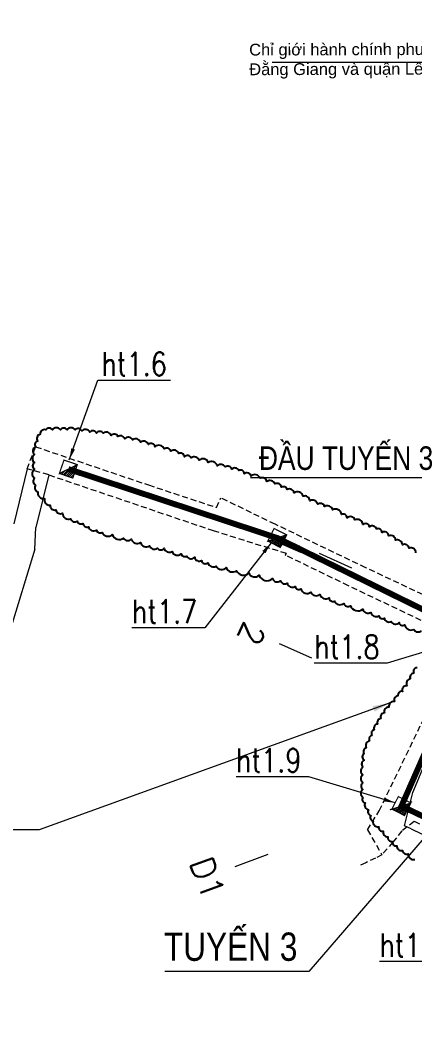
# Model space of a CAD drawing. Header units: metres. Extents: x -225 to 1156, y -96 to 896.
# Drawn here: x 828.7 to 862.2, y 2.7 to 89.4 of the extents above; entities that cross this region are included whole.
import ezdxf

# ---------------------------------------------------------------- set-up
doc = ezdxf.new("R2010")
doc.units = ezdxf.units.M
doc.header["$MEASUREMENT"] = 0
doc.linetypes.add('HIDDEN', pattern=[0.375, 0.25, -0.125])
for name, color, linetype in [('duong', 3, 'Continuous'), ('GHI CHU', 7, 'Continuous'), ('TUYEN', 7, 'Continuous')]:
    doc.layers.add(name, color=color, linetype=linetype)
for name, color, linetype, lineweight in [('LC Dim', 8, 'Continuous', 18), ('LC Net dam 1', 30, 'Continuous', 30), ('LC Net manh', 239, 'Continuous', 5), ('LC Net thay', 7, 'Continuous', 25), ('LC Text1', 3, 'Continuous', 20), ('LC Text2', 7, 'Continuous', 25), ('Level 10', 7, 'Continuous', 0), ('Level 22', 7, 'Continuous', 0), ('TK ga cong D300', 4, 'Continuous', 25)]:
    doc.layers.add(name, color=color, linetype=linetype, lineweight=lineweight)
doc.styles.add('ghi chu', font='arial.ttf')
doc.styles.add('LC 3', font='vnsimli.shx', dxfattribs={"width": 0.75})
doc.styles.add('T2', font='', dxfattribs={"width": 0.8})
doc.styles.add('TENCOC', font='Vnromanc.shx')
doc.styles.get('T2').set_extended_font_data('.VnArialH')
doc.linetypes.add('ZIGZAG', pattern='A,0.0001,-0.2,[131,ltypeshp.shx,S=0.2,R=0,X=-0.2,Y=0],-0.4,[131,ltypeshp.shx,S=0.2,R=180,X=0.2,Y=0],-0.2', length=0.8001)
doc.dimstyles.get("Standard").update_dxf_attribs({"dimtxt": 0.18, "dimasz": 0.18, "dimexe": 0.18, "dimexo": 0.0625, "dimgap": 0.09, "dimtad": 0, "dimtih": 1, "dimtoh": 1, "dimdec": 4, "dimzin": 0, "dimdsep": 46, "dimtxsty": 'Standard', "dimcen": 0.09, "dimadec": 0, "dimazin": 0, "dimtfac": 1, "dimtdec": 4, "dimtofl": 0, "dimtmove": 0, "dimatfit": 3, "dimfxl": 1, "dimtolj": 1, "dimtzin": 0, "dimarcsym": 0})

# ---------------------------------------------------------------- blocks, each defined once
blk = doc.blocks.new('GALOAI2')
at = {"linetype": 'Continuous'}
blk.add_wipeout([(-0.6, 0.6), (0.6, 0.6), (0.6, -0.6), (-0.6, -0.6)], dxfattribs=at)
at = {"layer": 'LC Net manh', "linetype": 'Continuous'}
h = blk.add_hatch(dxfattribs=at)
h.set_pattern_fill('ANSI31', color=256, angle=18.72017)
h.set_pattern_definition([(63.720168, (-430.56159, -204.90511), (-0.112080292, 0.05534445), [])])
h.paths.add_polyline_path([(0.6, 0.6), (-0.6, -0.6), (0.6, -0.6)])
at = {"layer": 'TK ga cong D300', "const_width": 0.1}
blk.add_lwpolyline([(-0.6, -0.6), (0.6, -0.6), (0.6, 0.6), (-0.6, 0.6), (-0.6, -0.6), (0.6, 0.6)], dxfattribs=at)
blk = doc.blocks.new('NENHIENTRANG')
at = {"layer": 'duong', "color": 4, "linetype": 'HIDDEN', "lineweight": 0, "ltscale": 2}
for p, q in [((-105.375, -38.535), (-104.665, -36.655)), ((-104.665, -36.655), (-95.095, -39.895)), ((-103.545, -39.035), (-89.615, -43.765)), ((-95.095, -39.895), (-89.325, -41.805)), ((-89.325, -41.805), (-88.955, -40.995)), ((-84.345, -43.235), (-88.955, -40.995)), ((-76.665, -46.915), (-84.345, -43.235)), ((-89.615, -43.765), (-83.425, -45.685)), ((-83.425, -45.685), (-83.505, -45.835)), ((-83.505, -45.835), (-83.435, -45.875)), ((-78.135, -48.445), (-83.435, -45.875)), ((-69.125, -50.485), (-76.665, -46.915)), ((-71.295, -51.705), (-78.135, -48.445)), ((-75.531, -67.543), (-70.446, -57.049)), ((-76.514, -69.151), (-75.531, -67.543)), ((-72.555, -68.445), (-73.603, -69.24)), ((-68.002, -70.568), (-72.555, -68.445)), ((-73.603, -69.24), (-74.368, -70.194)), ((-74.368, -70.194), (-75.294, -71.278)), ((-76.672, -71.943), (-77.289, -72.249)), ((-75.844, -71.555), (-76.672, -71.943)), ((-75.294, -71.278), (-75.844, -71.555))]:
    blk.add_line(p, q, dxfattribs=at)
at = {"layer": 'duong', "color": 4, "linetype": 'HIDDEN', "lineweight": 0, "ltscale": 2, "flags": 128}
for points in [[(-103.545, -39.035), (-105.375, -38.535)], [(-76.514, -69.151), (-75.294, -71.278)]]:
    blk.add_lwpolyline(points, dxfattribs=at)
at = {"layer": 'Level 10', "color": 1, "linetype": 'Continuous', "lineweight": 13, "flags": 128}
for points in [[(-72.83, -69.08), (-73.39, -68.81), (-72.67, -65.98), (-68.29, -55.5), (-66.74, -52.04), (-65.59, -49.52), (-65.91, -49.4), (-64.2, -45.03), (-62.44, -41.39), (-60.57, -37.64), (-59.25, -34.37), (-63.34, -32.43), (-61.33, -27.62), (-59.25, -22.77), (-57.48, -23.57), (-55.65, -20.15), (-53.95, -16.06), (-54.58, -15.71), (-53.55, -12.38), (-66.25, -8.88), (-62.21, 4.49)], [(-72.83, -69.08), (-56.53, -76.95), (-62.77, -96.8), (-58.88, -97.88), (-59.82, -101.37), (-73.65, -97.78), (-81.15, -96), (-96, -92.59), (-103.63, -91.68), (-147.66, -92.83), (-141.06, -119.73), (-121.51, -125.35), (-124.81, -138.67), (-146.71, -145.8), (-148.99, -166.37), (-133.94, -173.9), (-129.32, -176.63), (-128.8, -176.06)]]:
    blk.add_lwpolyline(points, dxfattribs=at)
at = {"layer": 'Level 22', "color": 2, "linetype": 'Continuous', "lineweight": 0}
for p, q in [((-105.375, -38.535), (-106.515, -43.185)), ((-103.545, -39.035), (-104.635, -43.515)), ((-104.735, -45.335), (-104.635, -43.515)), ((-104.735, -45.335), (-106.835, -52.285))]:
    blk.add_line(p, q, dxfattribs=at)
at = {"layer": 'GHI CHU', "linetype": 'Continuous', "lineweight": 0, "insert": (-86.556, -2.463), "char_height": 1, "attachment_point": 1, "rotation": 0.17612, "style": 'ghi chu'}
blk.add_mtext_dynamic_manual_height_columns('\\pt3;Chỉ giới hành chính phường Đằng Giang và quận Lê Chân', width=20.90461, gutter_width=1, heights=[0], dxfattribs=at)
at = {"color": 0, "linetype": 'Continuous', "lineweight": 0}
blk.add_leader([(-65.703, -7.071), (-68.189, -4.053), (-84.613, -4.053)], dimstyle='Standard', override={"dimgap": 0.09, "dimtad": 0, "dimdsep": 0, "dimtix": 1, "dimlwd": 0, "dimlwe": 0}, dxfattribs=at)
blk = doc.blocks.new('COCTRENTUYEN')
at = {"layer": 'TUYEN', "color": 3, "lineweight": 0}
for p, q in [((-5.126, 113.937), (-7.866, 115.159)), ((-8.532, 106.296), (-11.272, 107.518)), ((-12.242, 89.633), (-15.058, 88.598))]:
    blk.add_line(p, q, dxfattribs=at)
at = {"layer": 'TUYEN', "color": 2, "lineweight": 0}
blk.add_line((-0.039, 94.115), (-1.916, 93.425), dxfattribs=at)
at = {"layer": 'LC Text2', "style": 'T2', "width": 0.8}
blk.add_text('®Çu tuyÕn 3', height=2, rotation=359.99922, dxfattribs=at).set_placement((-13.007, 122.265, 0))
at = {"layer": 'TUYEN', "color": 3, "lineweight": 0, "style": 'TENCOC'}
for s, rotation, p in [('1', 245.97374, (-10.888, 116.975)), ('2', 245.97374, (-14.197, 109.552)), ('D1', 290.16814, (-18.918, 88.956))]:
    blk.add_text(s, height=2, rotation=rotation, dxfattribs=at).set_placement(p)
at = {"layer": 'LC Dim', "lineweight": 0}
blk.add_leader([(5.834, 109.851), (2.025, 121.581), (-13.717, 121.581)], dimstyle='Standard', override={"dimasz": 1, "dimgap": 0.09, "dimtad": 0, "dimdsep": 0, "dimtix": 1, "dimlwd": 0, "dimlwe": 0}, dxfattribs=at)

msp = doc.modelspace()

# ---------------------------------------------------------------- block references
at = {"layer": 'LC Net dam 1', "linetype": 'Continuous', "lineweight": 0}
msp.add_blockref('NENHIENTRANG', (934.683, 89.868), dxfattribs=at)
at = {"layer": 'LC Text2', "linetype": 'Continuous', "lineweight": 0}
msp.add_blockref('COCTRENTUYEN', (861.965, -71.013), dxfattribs=at)

# ---------------------------------------------------------------- texts
at = {"layer": 'LC Text1', "color": 3, "style": 'LC 3', "width": 0.8}
for s, rotation, p in [('ht1.6', 0.00078, (835.612, 59.24)), ('ht1.7', 359.99922, (838.197, 38.242)), ('ht1.8', 359.99922, (853.656, 35.246)), ('ht1.9', 359.99922, (847.022, 25.611)), ('ht1.10', 359.99922, (859.186, 9.926))]:
    msp.add_text(s, height=1.9947, rotation=rotation, dxfattribs=at).set_placement(p)
at = {"layer": 'LC Text2', "style": 'T2', "width": 0.8}
msp.add_text('tuyÕn 3', height=2.4, rotation=0, dxfattribs=at).set_placement((840.893, 9.601))

# ---------------------------------------------------------------- leaders
at = {"layer": 'LC Net thay', "linetype": 'Continuous'}
for points in [[(866.606, 36.903), (859.818, 34.859), (853.653, 34.859)], [(864.043, 21.291), (853.189, 8.697), (840.973, 8.697)], [(871.787, 16.824), (866.834, 9.54), (859.183, 9.54)]]:
    msp.add_leader(points, dimstyle='Standard', override={"dimtxt": 0.5, "dimasz": 1, "dimgap": 0.09, "dimtad": 0, "dimdec": 2, "dimdsep": 0, "dimtdec": 2, "dimtix": 1, "dimlwd": 0, "dimlwe": 0}, dxfattribs=at)

# ---------------------------------------------------------------- next in the draw order: block references
at = {"layer": 'LC Net dam 1', "linetype": 'Continuous'}
for p, rotation in [((832.801, 51.322), 341.2960588845906), ((850.508, 45.477), 333.2601689759512), ((861.041, 22.731), 333.2601689759512)]:
    msp.add_blockref('GALOAI2', p, dxfattribs=dict(at, rotation=rotation))

# ---------------------------------------------------------------- next in the draw order: linework, layer by layer
at = {"layer": 'LC Net thay', "linetype": 'Continuous', "flags": 128}
for points in [[(862.27, 44.228, 0.520567), (861.696, 44.61, 0.520567), (861.696, 44.61, 0.520567), (861.122, 44.897, 0.520567), (861.122, 44.897, 0.520567), (860.548, 45.28, 0.520567), (860.548, 45.28, 0.520567), (859.973, 45.663, 0.520567), (859.973, 45.663, 0.520567), (859.399, 45.95, 0.520567), (859.399, 45.95, 0.520567), (858.92, 46.237, 0.520567), (858.92, 46.237, 0.520567), (858.346, 46.428, 0.520567), (858.346, 46.428, 0.520567), (857.772, 46.619, 0.520567), (857.772, 46.619, 0.520567), (857.102, 47.002, 0.520567), (857.102, 47.002, 0.520567), (856.432, 47.193, 0.520567), (856.432, 47.193, 0.520567), (855.953, 47.48, 0.520567), (855.953, 47.48, 0.520567), (855.188, 47.863, 0.520567), (855.188, 47.863, 0.520567), (854.518, 48.15, 0.520567), (854.518, 48.15, 0.520567), (853.943, 48.341, 0.520567), (853.943, 48.341, 0.520567), (853.273, 48.628, 0.520567), (853.273, 48.628, 0.520567), (852.699, 49.011, 0.520567), (852.699, 49.011, 0.520567), (851.934, 49.298, 0.520567), (851.934, 49.298, 0.520567), (851.359, 49.585, 0.520567), (851.359, 49.585, 0.520567), (850.881, 49.776, 0.520567), (850.881, 49.776, 0.520567), (850.306, 50.063, 0.520567), (850.306, 50.063, 0.520567), (849.636, 50.254, 0.520567), (849.636, 50.254, 0.520567), (849.062, 50.541, 0.520567), (849.062, 50.541, 0.520567), (848.297, 50.733, 0.520567), (848.297, 50.733, 0.520567), (847.722, 50.924, 0.520567), (847.722, 50.924, 0.520567), (847.244, 51.211, 0.520567), (847.244, 51.211, 0.520567), (846.669, 51.307, 0.520567), (846.669, 51.307, 0.520567), (846.095, 51.498, 0.520567), (846.095, 51.498, 0.520567), (845.425, 51.594, 0.520567), (845.425, 51.594, 0.520567), (844.659, 51.881, 0.520567), (844.659, 51.881, 0.520567), (843.894, 52.072, 0.520567), (843.894, 52.072, 0.520567), (843.224, 52.263, 0.520567), (843.224, 52.263, 0.520567), (842.65, 52.359, 0.520567), (842.65, 52.359, 0.520567), (842.171, 52.646, 0.520567), (842.171, 52.646, 0.520567), (841.501, 52.837, 0.520567), (841.501, 52.837, 0.520567), (840.927, 53.029, 0.520567), (840.927, 53.029, 0.520567), (840.161, 53.22, 0.520567), (840.161, 53.22, 0.520567), (839.587, 53.411, 0.520567), (839.587, 53.411, 0.520567), (838.917, 53.603, 0.520567), (838.917, 53.603, 0.520567), (838.247, 53.794, 0.520567), (838.247, 53.794, 0.520567), (837.577, 53.89, 0.520567), (837.577, 53.89, 0.520567), (837.003, 54.081, 0.520567), (837.003, 54.081, 0.520567), (836.428, 54.177, 0.520567), (836.428, 54.177, 0.520567), (835.758, 54.368, 0.520567), (835.758, 54.368, 0.520567), (835.184, 54.368, 0.520567), (835.184, 54.368, 0.520567), (834.61, 54.464, 0.520567), (834.61, 54.464, 0.520567), (833.94, 54.559, 0.520567), (833.94, 54.559, 0.520567), (833.366, 54.655, 0.520567), (833.366, 54.655, 0.520567), (832.696, 54.655, 0.520567), (832.696, 54.655, 0.520567), (832.121, 54.655, 0.520567), (832.121, 54.655, 0.520567), (831.451, 54.655, 0.520567), (831.451, 54.655, 0.520567), (830.877, 54.655, 0.520567), (830.877, 54.655, 0.520567), (830.399, 54.272, 0.520567), (830.399, 54.272, 0.520567), (830.207, 53.698, 0.520567), (830.207, 53.698, 0.520567), (830.016, 53.22, 0.520567), (830.016, 53.22, 0.520567), (829.92, 52.55, 0.520567), (829.92, 52.55, 0.520567), (829.92, 51.881, 0.520567), (829.92, 51.881, 0.520567), (829.92, 51.307, 0.520567), (829.92, 51.307, 0.520567), (829.92, 50.541, 0.520567), (829.92, 50.541, 0.520567), (830.016, 49.967, 0.520567), (830.016, 49.967, 0.520567), (830.207, 49.393, 0.520567), (830.207, 49.393, 0.520567), (830.781, 48.819, 0.520567), (830.781, 48.819, 0.520567), (831.26, 48.245, 0.520567), (831.26, 48.245, 0.520567), (831.738, 47.863, 0.520567), (831.738, 47.863, 0.520567), (832.313, 47.576, 0.520567), (832.313, 47.576, 0.520567), (832.983, 47.098, 0.520567), (832.983, 47.098, 0.520567), (833.557, 46.906, 0.520567), (833.557, 46.906, 0.520567), (834.036, 46.715, 0.520567), (834.036, 46.715, 0.520567), (834.514, 46.428, 0.520567), (834.514, 46.428, 0.520567), (835.184, 46.141, 0.520567), (835.184, 46.141, 0.520567), (835.663, 45.95, 0.520567), (835.663, 45.95, 0.520567), (836.524, 45.758, 0.520567), (836.524, 45.758, 0.520567), (837.481, 45.471, 0.520567), (837.481, 45.471, 0.520567), (838.151, 45.376, 0.520567), (838.151, 45.376, 0.520567), (838.917, 45.089, 0.520567), (838.917, 45.089, 0.520567), (839.683, 44.802, 0.520567), (839.683, 44.802, 0.520567), (840.352, 44.61, 0.520567), (840.352, 44.61, 0.520567), (840.927, 44.61, 0.520567), (840.927, 44.61, 0.520567), (841.597, 44.323, 0.520567), (841.597, 44.323, 0.520567), (842.362, 44.132, 0.520567), (842.362, 44.132, 0.520567), (842.841, 43.941, 0.520567), (842.841, 43.941, 0.520567), (843.511, 43.845, 0.520567), (843.511, 43.845, 0.520567), (844.085, 43.558, 0.520567), (844.085, 43.558, 0.520567), (844.659, 43.367, 0.520567), (844.659, 43.367, 0.520567), (845.329, 43.08, 0.520567), (845.329, 43.08, 0.520567), (846.191, 42.984, 0.520567), (846.191, 42.984, 0.520567), (847.052, 42.697, 0.520567), (847.052, 42.697, 0.520567), (848.105, 42.506, 0.520567), (848.105, 42.506, 0.520567), (848.966, 42.314, 0.520567), (848.966, 42.314, 0.520567), (850.115, 42.027, 0.520567), (850.115, 42.027, 0.520567), (850.785, 41.836, 0.520567), (850.785, 41.836, 0.520567), (851.359, 41.645, 0.520567), (851.359, 41.645, 0.520567), (852.029, 41.358, 0.520567), (852.029, 41.358, 0.520567), (852.508, 41.166, 0.520567), (852.508, 41.166, 0.520567), (853.369, 40.88, 0.520567), (853.369, 40.88, 0.520567), (854.135, 40.688, 0.520567), (854.135, 40.688, 0.520567), (854.901, 40.401, 0.520567), (854.901, 40.401, 0.520567), (855.379, 40.114, 0.520567), (855.379, 40.114, 0.520567), (856.145, 39.923, 0.520567), (856.145, 39.923, 0.520567), (856.719, 39.732, 0.520567), (856.719, 39.732, 0.520567), (857.772, 39.445, 0.520567), (857.772, 39.445, 0.520567), (858.442, 39.158, 0.520567), (858.442, 39.158, 0.520567), (859.112, 38.871, 0.520567), (859.112, 38.871, 0.520567), (859.59, 38.679, 0.520567), (859.59, 38.679, 0.520567), (860.165, 38.392, 0.520567), (860.165, 38.392, 0.520567), (860.835, 38.297, 0.520567), (860.835, 38.297, 0.520567), (861.313, 38.105, 0.520567), (861.313, 38.105, 0.520567), (862.079, 37.723, 0.520567), (862.079, 37.723, 0.520567), (862.749, 37.627, 0.520567)], [(862.366, 34.47, 0.520567), (862.079, 33.992, 0.520567), (862.079, 33.992, 0.520567), (861.792, 33.514, 0.520567), (861.792, 33.514, 0.520567), (861.505, 32.94, 0.520567), (861.505, 32.94, 0.520567), (861.122, 32.461, 0.520567), (861.122, 32.461, 0.520567), (860.739, 32.079, 0.520567), (860.739, 32.079, 0.520567), (860.452, 31.6, 0.520567), (860.452, 31.6, 0.520567), (859.973, 31.122, 0.520567), (859.973, 31.122, 0.520567), (859.59, 30.644, 0.520567), (859.59, 30.644, 0.520567), (859.303, 30.165, 0.520567), (859.303, 30.165, 0.520567), (859.016, 29.687, 0.520567), (859.016, 29.687, 0.520567), (858.729, 29.209, 0.520567), (858.729, 29.209, 0.520567), (858.538, 28.73, 0.520567), (858.538, 28.73, 0.520567), (858.346, 28.252, 0.520567), (858.346, 28.252, 0.520567), (858.059, 27.678, 0.520567), (858.059, 27.678, 0.520567), (857.868, 27.2, 0.520567), (857.868, 27.2, 0.520567), (857.868, 26.626, 0.520567), (857.868, 26.626, 0.520567), (857.772, 26.052, 0.520567), (857.772, 26.052, 0.520567), (857.772, 25.382, 0.520567), (857.772, 25.382, 0.520567), (857.772, 24.713, 0.520567), (857.772, 24.713, 0.520567), (857.772, 24.139, 0.520567), (857.772, 24.139, 0.520567), (857.772, 23.469, 0.520567), (857.772, 23.469, 0.520567), (857.963, 22.991, 0.520567), (857.963, 22.991, 0.520567), (858.25, 22.417, 0.520567), (858.25, 22.417, 0.520567), (858.442, 21.938, 0.520567), (858.442, 21.938, 0.520567), (858.633, 21.46, 0.520567), (858.633, 21.46, 0.520567), (859.112, 20.982, 0.520567), (859.112, 20.982, 0.520567), (859.495, 20.599, 0.520567), (859.495, 20.599, 0.520567), (859.878, 20.121, 0.520567), (859.878, 20.121, 0.520567), (860.26, 19.738, 0.520567), (860.26, 19.738, 0.520567), (860.643, 19.356, 0.520567), (860.643, 19.356, 0.520567), (861.122, 18.973, 0.520567), (861.122, 18.973, 0.520567), (861.6, 18.686, 0.520567), (861.6, 18.686, 0.520567), (862.175, 18.208, 0.520567)]]:
    msp.add_lwpolyline(points, format="xyb", dxfattribs=at)
at = {"layer": 'TK ga cong D300', "linetype": 'ZIGZAG', "ltscale": 1.5, "const_width": 0.5}
msp.add_lwpolyline([(832.801, 51.322), (850.508, 45.477), (867.412, 37.169), (861.041, 22.731), (872.08, 17.434), (885.567, 11.386)], dxfattribs=at)

# ---------------------------------------------------------------- next in the draw order: leaders
at = {"layer": 'LC Net thay', "linetype": 'Continuous'}
for points, override in [([(832.868, 52.094), (835.3, 58.854), (841.465, 58.854)], {"dimtxt": 0.5, "dimasz": 1, "dimgap": 0.09, "dimtad": 0, "dimdec": 2, "dimdsep": 0, "dimtdec": 2, "dimtix": 1, "dimlwd": 0, "dimlwe": 0}), ([(849.993, 45.064), (844.358, 37.856), (838.193, 37.856)], {"dimtxt": 0.5, "dimasz": 1, "dimgap": 0.09, "dimtad": 0, "dimdec": 2, "dimdsep": 0, "dimtdec": 2, "dimtix": 1, "dimlwd": 0, "dimlwe": 0}), ([(860.088, 31.486), (830.332, 20.718), (782.268, 20.718)], {"dimtxt": 0.5, "dimasz": 1.5, "dimgap": 0.09, "dimtad": 0, "dimdec": 2, "dimdsep": 0, "dimtdec": 2, "dimtix": 1, "dimlwd": 0, "dimlwe": 0}), ([(860.505, 23.001), (853.183, 25.224), (847.019, 25.224)], {"dimtxt": 0.5, "dimasz": 1, "dimgap": 0.09, "dimtad": 0, "dimdec": 2, "dimdsep": 0, "dimtdec": 2, "dimtix": 1, "dimlwd": 0, "dimlwe": 0})]:
    msp.add_leader(points, dimstyle='Standard', override=override, dxfattribs=at)

doc.saveas('drawing.dxf')
